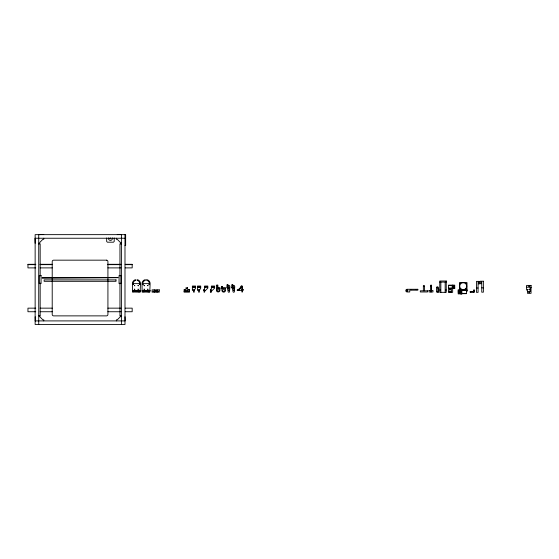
<?xml version="1.0" encoding="UTF-8"?>
<svg xmlns="http://www.w3.org/2000/svg" width="559" height="559" viewBox="0 0 559 559"><rect width="100%" height="100%" fill="white"/><g stroke="black" fill="none" stroke-linecap="round" stroke-linejoin="round"><path stroke-width="0.84" d="M431.534 290.456L431.534 285.223L430.458 285.223L430.458 291.973M449.45 288.668L449.45 289.709L450.491 289.709M451.49 292.336L451.497 288.507M452.21 288.507L452.21 285.146M452.664 288.507L452.664 292.336L448.528 292.336L448.535 285.146L454.733 285.146L454.726 288.507L448.528 288.507M452.93 288.018L454.726 288.018L452.93 288.018L452.93 285.146M527.458 291.512L530.239 291.512L530.239 287.738L531.05 287.738M132.399 290.715L132.762 290.359L140.491 290.715M142.042 290.715L149.77 290.359L150.126 290.715M458.827 292.79L459.288 293.314L458.904 292.623M459.288 292.623L458.946 293.265M453.587 285.901L454.034 286.25L453.629 285.838M459.596 293.021L459.652 292.643M194.259 290.359L195.608 288.109L195.608 286.04L192.373 286.04L192.373 290.359L193.54 290.359L193.54 292.154L194.259 292.154L194.259 289.639L192.373 289.639M199.367 290.359L200.716 288.109L200.716 286.04L197.481 286.04L197.481 290.359L198.648 290.359L198.648 292.154L199.367 292.154L199.367 289.639L197.481 289.639M458.687 291.889L458.806 293.202M458.687 292.42L458.687 292.825M203.602 289.814L204.594 289.814L204.594 292.154L204.049 292.154L204.049 290.359L203.602 290.359L204.594 288.828L204.594 286.04L207.822 286.04L207.822 288.109L204.594 291.344M210.387 289.814L211.372 289.814L211.372 292.154L210.387 292.154L210.387 289.814L211.372 288.828L211.372 286.04L214.607 286.04L214.607 288.109L211.372 291.344M242.571 289.457L242.564 286.152L241.844 286.152L237.82 290.177L237.435 289.8L237.058 290.177L241.844 290.484M238.532 290.484L241.844 287.165L241.844 291.973L242.564 291.973L242.564 290.177L243.465 290.177L243.465 289.457L241.844 289.457M454.111 286.529C455.292 285.3 452.371 285.293 453.559 286.529M467.003 289.765L458.198 289.765L458.198 293.922L461.07 293.838M43.763 234.501L38.732 234.647L38.732 324.499M117.264 234.619L121.401 234.501L121.401 324.499M124.992 238.239L34.986 238.239L35.14 243.27M38.697 243.27L39.808 243.27L39.808 242.375L42.868 239.322L43.763 239.322L43.763 238.239M121.401 243.27L120.318 243.27L120.318 242.375L117.264 239.322L116.37 239.322L116.37 238.211M38.732 243.99L40.171 243.99L40.171 276.034M121.401 243.99L119.961 243.99L119.961 276.034M124.992 245.429L125.656 245.429L125.656 234.647L35.14 234.647L35.14 324.499L124.992 324.499L124.992 234.647M35.769 264.302L27.95 264.302L27.95 267.894L35.769 267.894M40.108 264.302L52.273 264.302M107.859 264.302L120.891 264.302M125.23 264.302L132.183 264.302L132.183 267.894L125.23 267.894M27.95 264.659L35.769 264.659M40.108 264.659L52.273 264.659M107.859 264.659L120.891 264.659M125.23 264.659L132.183 264.659M40.108 267.894L52.273 267.894M107.859 267.894L120.891 267.894M439.772 282.092L446.243 282.092M227.904 285.53L229.525 285.53L229.903 286.697L229.525 291.819A0.72 0.72 0 0 1 228.191 291.819L227.338 287.955M232.775 285.516L234.389 285.516L234.766 286.683L234.389 291.805A0.72 0.72 0 0 1 233.061 291.805L232.209 287.941M448.528 285.628L452.217 285.628M430.458 285.942L431.534 285.942M423.359 286.306L424.442 286.306M526.599 287.2L531.05 287.2M232.32 287.585L231.873 287.585L232.32 287.585L232.237 284.706M217.668 287.661L219.96 287.661L219.911 290.806A1.887 1.887 0 0 1 216.424 290.806L216.368 285.146L217.898 285.146L217.898 288.381M222.524 287.661L225.494 287.661L225.494 290.359A1.796 1.796 0 0 1 223.691 292.154A1.796 1.796 0 0 1 221.895 290.359L221.895 287.983M227.01 287.599L227.366 287.599L227.366 284.72M481.76 287.857L483.374 287.857M448.528 288.018L452.217 288.018M476.464 288.018L478.078 288.018M216.368 288.381L219.96 288.381M225.494 288.381L221.448 288.381L221.448 286.404L222.524 286.404L222.524 288.381M437.851 288.381L438.221 288.381L438.221 291.973L437.103 291.973M410.935 289.639L411.627 289.639M415.966 289.639L416.658 289.639M210.387 290.359L210.834 290.359L210.834 292.154M466.465 290.491L467.003 290.491M473.759 290.449L474.298 290.484M458.198 290.547L467.003 290.547M473.759 290.582L474.298 290.582M204.594 290.715L205.223 290.715M473.759 290.645L474.298 290.715M473.759 290.785L474.298 290.785M474.298 290.848L473.759 290.904L474.298 290.973M458.198 291.176L461.79 291.176L461.79 294.104L461.07 294.104L461.07 292.28M184.1 291.525L189.487 291.525M466.465 291.484L467.003 291.484L467.003 282.609L459.456 282.609L459.456 289.765M473.759 291.435L470.161 291.435L470.161 292.336L474.298 292.336L474.298 289.821L473.759 289.821L473.759 292.336M448.528 291.847L451.497 291.847M458.198 291.882L461.79 291.882M458.198 292.818L461.79 292.818M461.503 293.391L466.465 293.391M461.79 293.664L466.465 293.664L466.465 291.218M35.769 308.149L27.95 308.149L27.95 311.74L35.769 311.74M40.108 308.149L52.273 308.149M107.859 308.149L120.891 308.149M125.23 308.149L132.183 308.149L132.183 311.74L125.23 311.74M40.108 311.74L52.273 311.74M107.859 311.74L120.891 311.74M38.732 315.877L40.171 315.877L40.171 282.966M121.401 315.877L119.961 315.877L119.961 282.966M35.14 320.908L125.146 320.908L125.027 316.771M137.304 280.408A3.326 3.326 0 0 1 139.771 283.616L133.119 283.616A3.326 3.326 0 0 1 135.585 280.408L135.886 279.898L135.271 279.752A4.046 4.046 0 0 0 132.399 283.616L132.483 292.022L140.127 292.154L140.491 283.616A4.046 4.046 0 0 0 137.619 279.752L136.983 279.975L137.514 280.471M238.197 289.8L238.91 290.107M133.608 291.539L134.607 291.539L134.111 290.68L133.608 291.539L133.657 290.994M241.844 286.152L241.467 285.768L240.705 286.529L241.083 286.914M35.175 316.771L35.287 320.908M530.239 287.738L530.239 291.512M460.889 292.371L460.889 293.922M459.365 292.79L459.365 293.223M445.97 289.779L445.97 290.282M445.167 282.092L445.167 292.336M440.848 282.092L440.848 292.336M440.045 289.779L440.045 290.282M438.046 288.381L438.046 291.973M431.534 285.223L431.534 291.973M424.442 290.813L424.442 285.586L423.359 285.586L423.359 290.813M221.986 286.404L221.986 288.381M217.353 285.146L217.353 288.018L216.906 288.381M188.949 289.548L188.949 291.525M184.638 289.548L184.638 291.525M157.114 289.869L157.114 290.533L154.242 290.533L154.242 289.869M157.114 292.154L157.114 291.616L154.242 291.616L154.242 292.154M156.758 290.533L156.758 291.616M154.598 290.533L154.598 291.616M148.869 290.994L148.869 291.518M139.233 290.994L139.233 291.518M121.492 242.501L121.492 244.248M121.219 242.501L121.219 244.248M120.318 315.877L120.318 316.771L117.264 319.832L116.37 319.832L116.37 320.908M114.211 237.987L114.211 241.474L113.491 242.194L107.384 242.194L106.664 241.474L106.664 237.987M43.763 320.908L43.763 319.832L42.868 319.832L39.808 316.771L39.808 315.877M112.345 237.91A1.977 1.977 0 0 1 110.437 240.398A1.977 1.977 0 0 1 108.53 237.91M429.019 290.456L429.019 291.973L432.973 291.973L432.973 290.456L429.019 290.456M146.626 279.975L146.947 280.408A3.326 3.326 0 0 1 149.414 283.616L142.762 283.616A3.326 3.326 0 0 1 145.228 280.408L145.494 279.828L144.914 279.752A4.046 4.046 0 0 0 142.042 283.616L142.119 292.022L149.77 292.154L150.126 283.616A4.046 4.046 0 0 0 147.262 279.752L146.64 279.898M228.324 288.605C229.232 290.561 229.728 286.963 228.324 288.605M233.194 288.591C234.081 290.547 234.633 286.949 233.194 288.591M406.686 290.547C407.273 292.245 408.133 289.303 406.707 290.463M133.035 284.286L133.566 284.391L133.035 284.286M134.384 285.635L134.901 285.789L134.398 285.579M134.384 289.227L134.901 289.38L134.398 289.178M137.975 285.635L138.492 285.789L137.996 285.579M137.975 289.227L138.492 289.38L137.996 289.178M139.324 284.286L139.855 284.391L139.324 284.286M142.678 284.286L143.202 284.391L142.678 284.286M144.026 285.635L144.536 285.789L144.04 285.579M144.026 289.227L144.55 289.331L144.04 289.178M147.618 285.635L148.149 285.74L147.632 285.579M147.618 289.227L148.149 289.331L147.632 289.178M148.967 284.286L149.498 284.391L148.967 284.286M185.721 290.394L186.252 290.498L185.721 290.394M186.531 288.598L187.041 288.751L186.545 288.549M187.342 290.394L187.866 290.498L187.342 290.394M437.103 287.508L437.739 287.633L437.103 287.508M110.004 238.302C110.556 240.021 111.339 237.093 110.004 238.302M133.846 291.183L134.37 291.323L133.846 291.183M138.52 291.183L139.044 291.323L138.52 291.183M143.488 291.183L144.012 291.323L143.488 291.183M148.163 291.183L148.68 291.323L148.163 291.183M153.082 291.183L153.606 291.323L153.082 291.183M157.757 291.183L158.274 291.323L157.757 291.183M192.743 287.053L193.232 287.256L192.764 286.984M194.721 287.053L195.238 287.193L194.721 287.053M197.851 287.053L198.368 287.193L197.851 287.053M199.829 287.053L200.325 287.256L199.856 286.984M204.957 287.053L205.453 287.256L204.985 286.984M206.935 287.053L207.459 287.193L206.935 287.053M211.742 287.053L212.259 287.193L211.742 287.053M213.72 287.053L214.237 287.193L213.748 286.984M228.596 286.984L229.12 287.123L228.596 286.984M228.596 290.219L229.12 290.359L228.596 290.219M233.466 286.97L233.983 287.109L233.466 286.97M233.466 290.205L233.983 290.345L233.466 290.205M449.695 289.115L450.247 289.262L449.688 289.115M449.688 291.092L450.247 291.239L449.688 291.092M460.099 283.259L460.602 283.392L460.099 283.259M460.099 289.01L460.602 289.143L460.099 289.01M465.85 283.259L466.353 283.392L465.85 283.259M465.85 289.01L466.353 289.143L465.85 289.01M470.35 291.812L470.874 291.952L470.35 291.812M473.047 291.812L473.571 291.952L473.047 291.812M527.326 289.478L527.766 289.597L527.326 289.478M528.891 286.208C529.352 287.647 530.009 285.188 528.891 286.208M529.038 289.478L529.45 289.653L529.059 289.422M528.891 292.315C529.352 293.754 530.009 291.295 528.891 292.315M138.779 290.68L138.283 291.539L138.779 291.833L139.282 290.966L138.779 290.68M198.11 286.543L197.613 286.83L198.11 287.696L198.606 287.41L198.11 286.543M200.087 286.543L199.591 286.83L200.087 287.696L200.583 287.41L200.087 286.543M205.223 286.543L204.72 286.83L205.223 287.696L205.719 287.41L205.223 286.543M207.193 286.543L206.697 286.83L207.193 287.696L207.696 287.41L207.193 286.543M407.148 289.821L406.449 290.219L406.449 291.029L407.148 291.435L407.846 291.029L407.846 290.219L407.148 289.821M106.483 260.166L53.65 260.166A1.439 1.439 0 0 0 52.211 261.605L52.211 314.438A1.439 1.439 0 0 0 53.65 315.877L106.483 315.877A1.439 1.439 0 0 0 107.922 314.438L107.922 261.605A1.439 1.439 0 0 0 106.483 260.166M41.066 275.531L39.27 275.531L39.27 283.616L41.066 283.616L41.066 275.531M120.863 275.531L119.06 275.531L119.06 283.616L120.863 283.616L120.863 275.531M117.984 277.641L42.149 277.914L117.984 277.641M116.006 279.891L44.126 279.891L44.126 281.324L116.006 281.324L116.006 279.891M446.243 281.009L439.772 281.009L439.772 292.336L446.243 292.336L446.243 281.009M483.374 281.212L480.321 281.212L480.321 283.727L481.397 283.727L481.397 281.932L481.76 281.932L481.76 292.175L483.374 292.175L483.374 281.212M479.517 281.373L476.464 281.373L476.464 292.336L478.078 292.336L478.078 282.092L478.441 282.092L478.441 283.888L479.517 283.888L479.517 281.373M227.904 284.72L227.01 284.72L227.01 287.955L227.904 287.955L227.904 284.72M232.775 284.706L231.873 284.706L231.873 287.941L232.775 287.941L232.775 284.706M531.05 285.404L526.599 285.404L526.599 290.079L527.458 290.079L527.458 293.314L531.05 293.314L531.05 285.404M193.505 286.62L192.499 286.62L192.499 287.626L193.505 287.626L193.505 286.62M195.482 286.62L194.476 286.62L194.476 287.626L195.482 287.626L195.482 286.62M212.504 286.62L211.498 286.62L211.498 287.626L212.504 287.626L212.504 286.62M214.481 286.62L213.475 286.62L213.475 287.626L214.481 287.626L214.481 286.62M187.6 287.752L185.986 287.752L185.986 289.548L184.1 289.548L184.1 292.154L189.487 292.154L189.487 289.548L187.6 289.548L187.6 287.752M417.839 289.276L407.148 289.276A1.349 1.349 0 0 0 405.799 290.624A1.349 1.349 0 0 0 407.148 291.973L409.754 291.973L409.754 290.177L417.839 290.177L417.839 289.276M159.273 289.869L152.083 289.869L152.083 292.154L159.273 292.154L159.273 289.869M133.301 290.75L132.762 290.75L132.762 291.756L133.301 291.756L133.301 290.75M140.127 290.75L139.589 290.75L139.589 291.756L140.127 291.756L140.127 290.75M142.943 290.75L142.405 290.75L142.405 291.756L142.943 291.756L142.943 290.75M144.25 290.75L143.244 290.75L143.244 291.756L144.25 291.756L144.25 290.75M148.925 290.75L147.918 290.75L147.918 291.756L148.925 291.756L148.925 290.75M149.77 290.75L149.232 290.75L149.232 291.756L149.77 291.756L149.77 290.75M427.495 290.813L420.305 290.813L420.305 291.973L427.495 291.973L427.495 290.813M135.921 290.987L134.915 290.987L134.915 291.525L135.921 291.525L135.921 290.987M137.975 290.987L136.969 290.987L136.969 291.525L137.975 291.525L137.975 290.987M145.564 290.987L144.557 290.987L144.557 291.525L145.564 291.525L145.564 290.987M147.611 290.987L146.605 290.987L146.605 291.525L147.611 291.525L147.611 290.987M438.375 291.973L436.46 291.973L436.46 287.571A0.971 0.971 0 0 1 438.375 287.571L438.375 291.973M461.475 289.234A3.508 3.508 0 0 0 466.73 286.201A3.508 3.508 0 0 0 461.475 283.168A3.508 3.508 0 0 0 461.475 289.234M223.153 291.288A1.076 1.076 0 0 0 224.774 290.359A1.076 1.076 0 0 0 223.153 289.422A1.076 1.076 0 0 0 223.153 291.288M217.626 291.113A1.076 1.076 0 0 0 219.24 290.177A1.076 1.076 0 0 0 217.626 289.241A1.076 1.076 0 0 0 217.626 291.113"/></g></svg>
